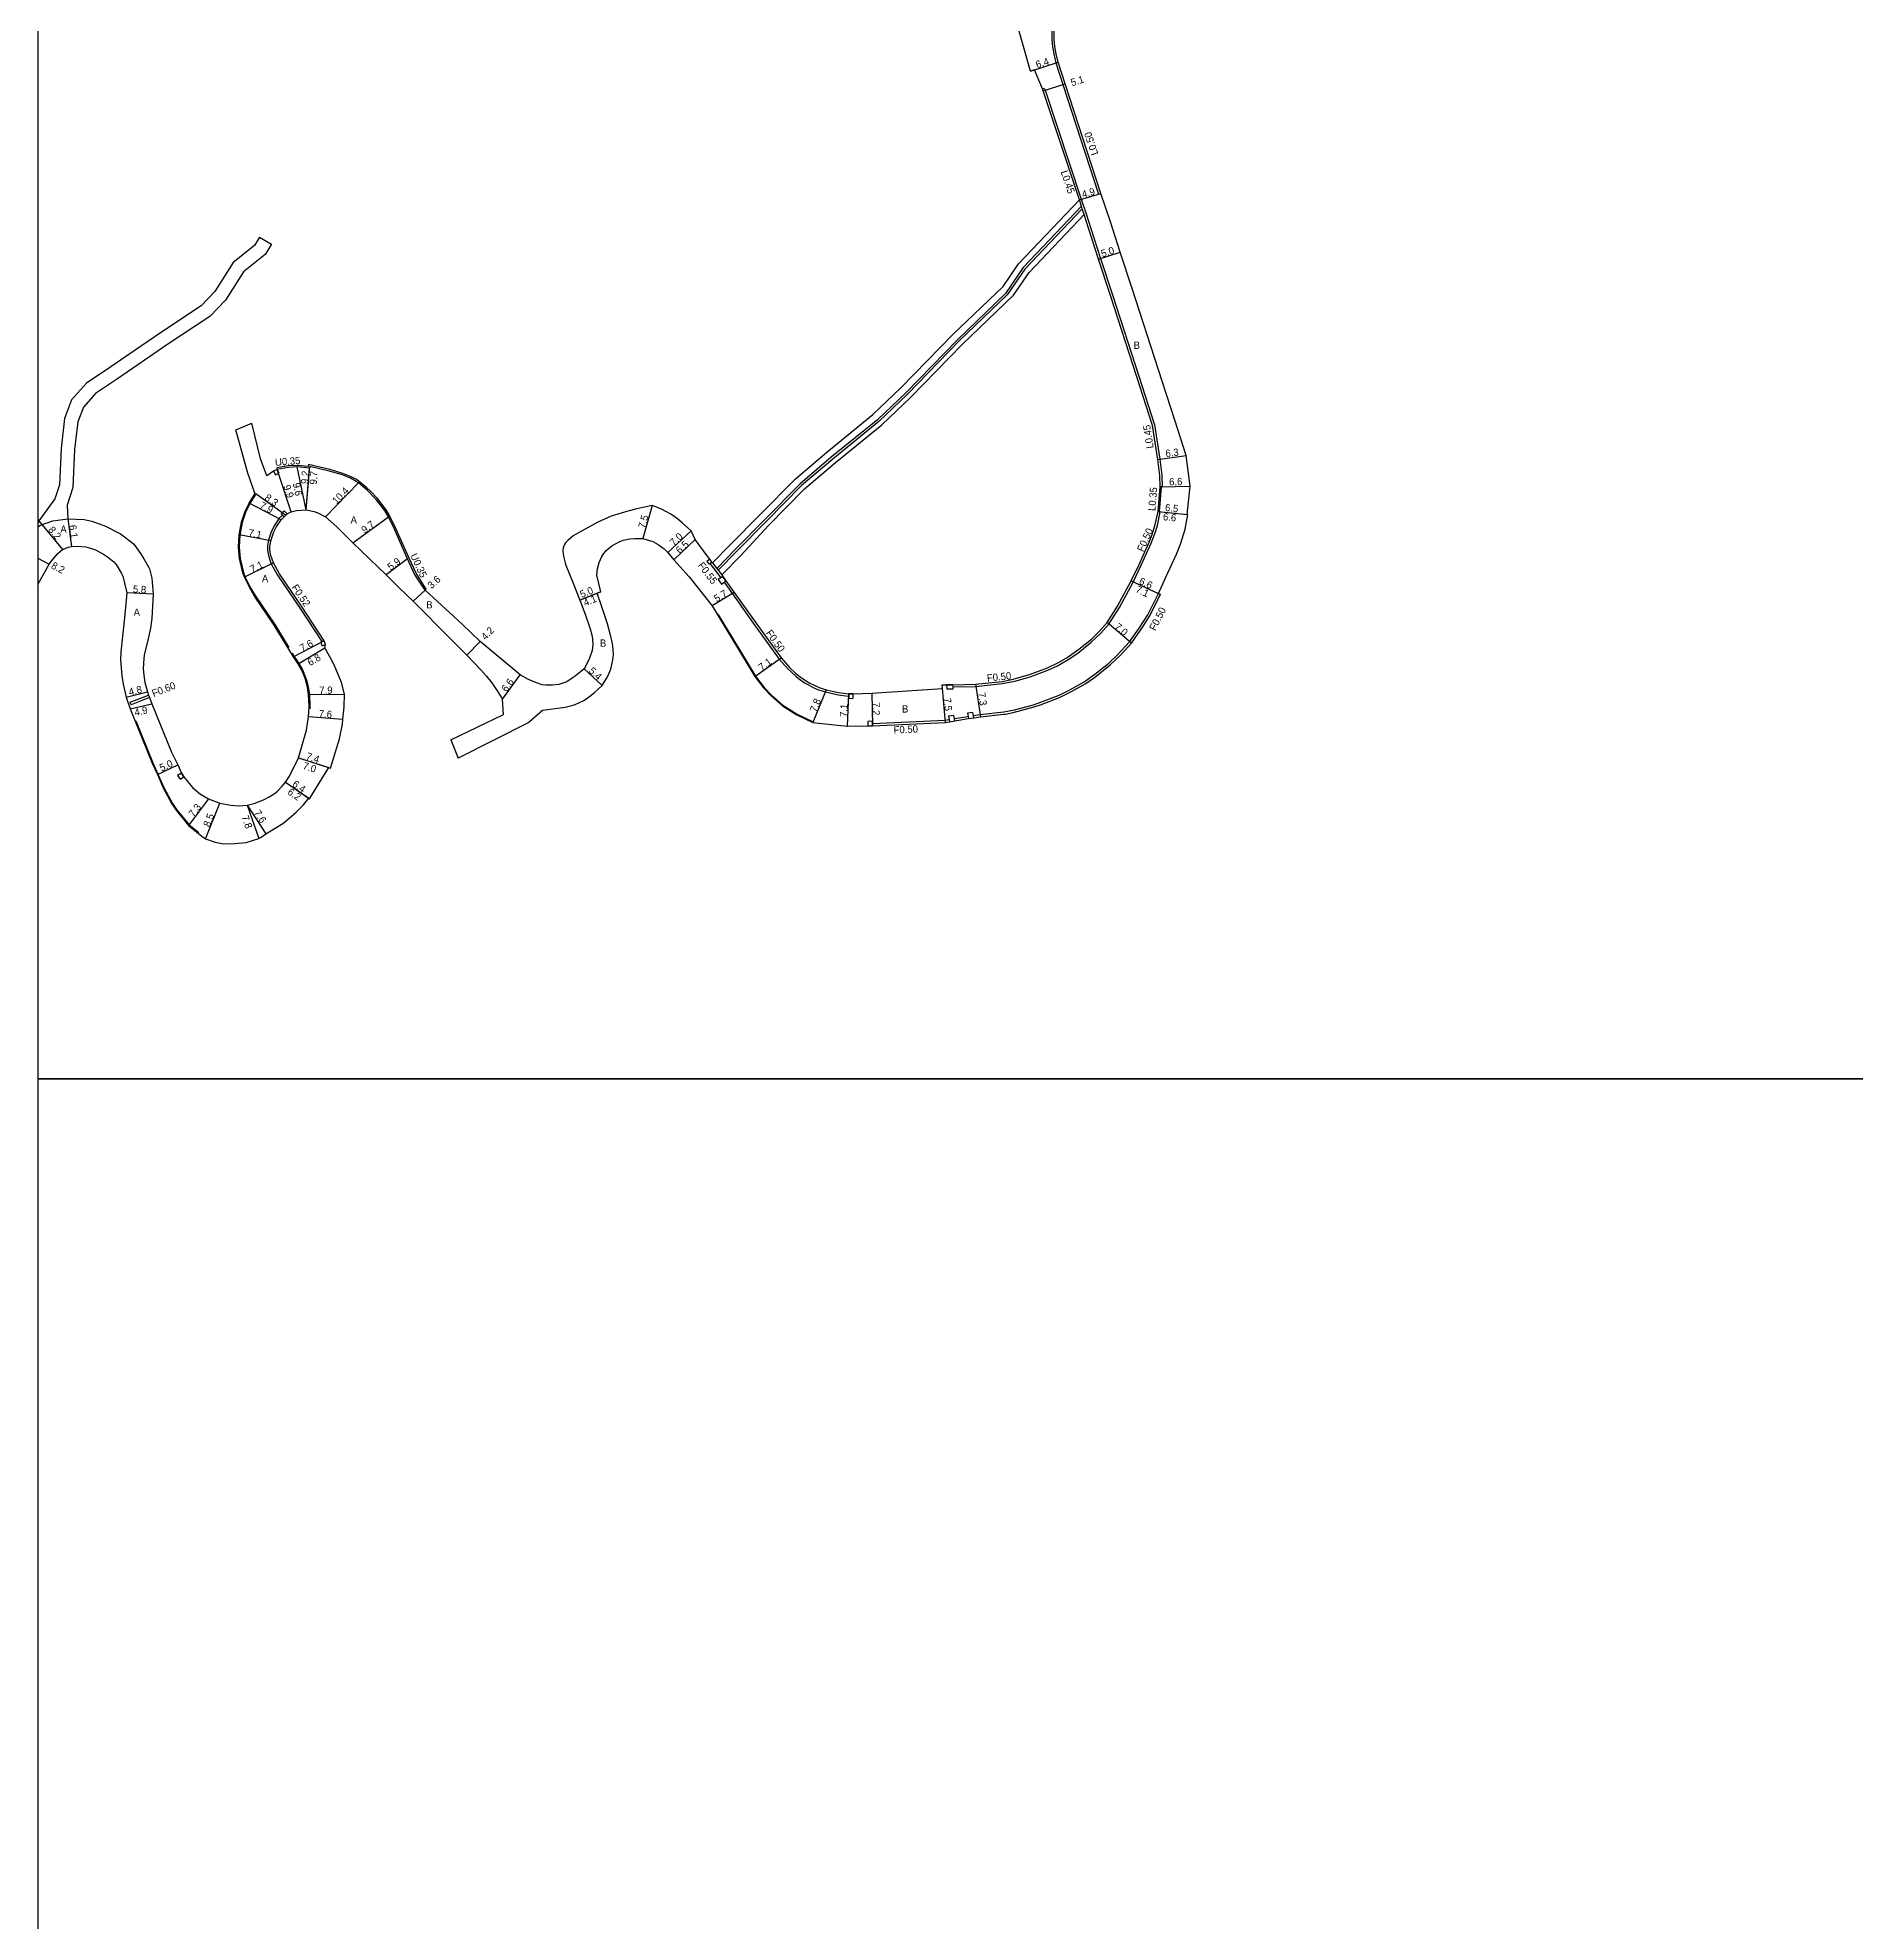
# Model space of a CAD drawing. Header units: metres. Extents: x -12000 to -10400, y -89400 to -87000.
# Drawn here: x -12000 to -11600, y -88985.5 to -88571 of the extents above; entities that cross this region are included whole.
import ezdxf

# ---------------------------------------------------------------- set-up
doc = ezdxf.new("R2010")
doc.units = ezdxf.units.M
doc.header["$LTSCALE"] = 2.5
for name, color, linetype in [('側溝・桝', 7, 'Continuous'), ('図郭', 7, 'Continuous'), ('幅員', 7, 'Continuous'), ('歩道・分離帯・安全施設', 7, 'Continuous'), ('舗装', 7, 'Continuous'), ('道路', 7, 'Continuous')]:
    doc.layers.add(name, color=color, linetype=linetype)
doc.styles.get("Standard").update_dxf_attribs({"font": ''})
doc.styles.get('Standard').set_extended_font_data('@MS PGothic')

msp = doc.modelspace()

# ---------------------------------------------------------------- linework, layer by layer
at = {"layer": '側溝・桝'}
for points in [[(-11752.34, -88524.07), (-11749.8, -88521.4), (-11750.15, -88521.04), (-11752.72, -88523.75), (-11754.98, -88526.63), (-11759.17, -88531.8), (-11763.68, -88537.74), (-11765.85, -88541.55), (-11767.95, -88545.69), (-11770.65, -88551.37), (-11773.84, -88558.03), (-11775.42, -88561.49), (-11776.2, -88563.85), (-11776.47, -88565.13), (-11776.74, -88566.5), (-11776.93, -88569.06), (-11776.91, -88571.41), (-11776.76, -88573), (-11776.42, -88574.92), (-11776.05, -88576.48), (-11774.5, -88581.31), (-11766.66, -88605.41)], [(-11779.03, -88582.23), (-11778.61, -88582.06), (-11778.42, -88582.53), (-11778.41, -88582.55), (-11770.46, -88606.49), (-11769.42, -88609.73), (-11768.39, -88612.94), (-11766.22, -88619.54), (-11763.61, -88627.51), (-11757.84, -88645.46), (-11754.34, -88656.16), (-11753.21, -88663.71), (-11752.76, -88667.22), (-11752.7, -88669.74), (-11752.8, -88669.74), (-11753.15, -88669.75)], [(-11766.66, -88605.41), (-11766.17, -88605.27)], [(-11770.43, -88608.05), (-11783.25, -88621.55), (-11787.15, -88627.25), (-11797.65, -88637.33), (-11809.08, -88649.08), (-11815.31, -88655.01), (-11825.45, -88663.27), (-11832.33, -88669.08), (-11840, -88676.89), (-11846.59, -88683.58), (-11850.65, -88687.71)], [(-11770.25, -88608.59), (-11782.86, -88621.87), (-11786.77, -88627.57), (-11797.3, -88637.68), (-11808.73, -88649.43), (-11814.98, -88655.38), (-11825.13, -88663.65), (-11831.99, -88669.45), (-11839.65, -88677.24), (-11846.23, -88683.94), (-11850.34, -88688.11)], [(-11769.84, -88609.87), (-11770.25, -88608.59), (-11770.43, -88608.05), (-11770.89, -88606.61)], [(-11914.81, -88692.49), (-11914.54, -88692.26), (-11916.79, -88688.79), (-11918.32, -88685.44), (-11921.27, -88678.76), (-11922.52, -88676.22), (-11923.37, -88674.79), (-11925.28, -88672.35), (-11926.9, -88670.64), (-11927.59, -88669.98), (-11929.25, -88668.64), (-11929.9, -88668.19), (-11931.06, -88667.56), (-11932.86, -88666.82), (-11935.77, -88665.96), (-11940.47, -88664.88), (-11940.5, -88665.26), (-11942.89, -88665.04), (-11944.94, -88665.13), (-11947.42, -88665.59), (-11947.31, -88665.92)], [(-11753.23, -88675.24), (-11752.8, -88669.74)], [(-11798.67, -88713.78), (-11793.67, -88713.66), (-11787.89, -88713.05), (-11785.08, -88712.5), (-11781.68, -88711.53), (-11777.82, -88710.1), (-11775.7, -88709.13), (-11773.33, -88707.76), (-11771.23, -88706.36), (-11768.3, -88703.96), (-11766.14, -88701.93), (-11764.39, -88699.94), (-11762.09, -88696.29), (-11759.06, -88690.7), (-11757.29, -88687.03), (-11755.08, -88682.16), (-11754.19, -88679.9), (-11753.73, -88678.25), (-11753.08, -88675.26), (-11753.23, -88675.24), (-11753.58, -88675.21)], [(-11946.16, -88675.97), (-11946.86, -88676.68), (-11947.83, -88678.1), (-11948.65, -88679.7), (-11949.22, -88681.52), (-11949.43, -88682.7), (-11949.46, -88683.41), (-11949.45, -88683.76), (-11949.18, -88685.13), (-11948.64, -88686.73), (-11947.25, -88689.18), (-11942.27, -88696.51), (-11937.51, -88703.78)], [(-11852.14, -88686.64), (-11849.76, -88689.79)], [(-11851.56, -88686.5), (-11850.65, -88687.71), (-11850.34, -88688.11), (-11849.56, -88689.15)], [(-11849.03, -88690.74), (-11847.2, -88693.27), (-11842.61, -88699.75), (-11836.88, -88707.67), (-11834.98, -88709.81), (-11833.19, -88711.5), (-11832.71, -88711.88), (-11831.31, -88712.84), (-11830.44, -88713.35), (-11829.41, -88713.9), (-11828.24, -88714.38), (-11826.72, -88714.87), (-11823.93, -88715.5), (-11821.65, -88715.79), (-11821.61, -88715.79)], [(-11794.18, -88720.07), (-11792.72, -88719.84), (-11787.49, -88719.27), (-11785.16, -88718.84), (-11780.96, -88717.7), (-11779.58, -88717.21), (-11775.34, -88715.56), (-11773, -88714.43), (-11769.85, -88712.66), (-11767.47, -88710.96), (-11764.44, -88708.53), (-11762.39, -88706.64), (-11759.83, -88703.84), (-11757.73, -88700.84), (-11755.86, -88697.89), (-11753.5, -88693.21)], [(-11975.4, -88716.13), (-11979.43, -88717.7), (-11979.65, -88717.14), (-11975.6, -88715.56)], [(-11816.42, -88721.84), (-11800.4, -88721.07), (-11799.55, -88720.93)], [(-11798.38, -88720.74), (-11795.35, -88720.26)]]:
    msp.add_lwpolyline(points, dxfattribs=at)
for points in [[(-11947.72, -88667.12), (-11946.92, -88666.73), (-11947.31, -88665.92), (-11948.12, -88666.31)], [(-11945.79, -88676.34), (-11945.16, -88675.7), (-11945.81, -88675.07), (-11946.43, -88675.71), (-11946.16, -88675.97)], [(-11852.83, -88686.17), (-11852.34, -88686.8), (-11852.14, -88686.64), (-11851.7, -88686.31), (-11852.19, -88685.68)], [(-11850.3, -88690.18), (-11849.6, -88691.15), (-11849.03, -88690.74), (-11848.63, -88690.45), (-11849.33, -88689.48), (-11849.76, -88689.79)], [(-11937.49, -88704.72), (-11936.72, -88704.48), (-11936.99, -88703.62), (-11937.51, -88703.78), (-11937.75, -88703.86)], [(-11821.6, -88716.29), (-11820.61, -88716.26), (-11820.64, -88715.26), (-11821.63, -88715.29), (-11821.61, -88715.79)], [(-11800.08, -88713.32), (-11800.06, -88714.22), (-11798.66, -88714.18), (-11798.67, -88713.78), (-11798.69, -88713.28)], [(-11817.41, -88722.35), (-11816.42, -88722.34), (-11816.42, -88721.84), (-11816.43, -88721.34), (-11817.42, -88721.35)], [(-11799.47, -88721.43), (-11798.3, -88721.24), (-11798.38, -88720.74), (-11798.49, -88720.05), (-11799.66, -88720.24), (-11799.55, -88720.93)], [(-11795.28, -88720.75), (-11794.1, -88720.57), (-11794.18, -88720.07), (-11794.29, -88719.38), (-11795.46, -88719.57), (-11795.35, -88720.26)], [(-11968.68, -88734.09), (-11967.84, -88733.55), (-11968.38, -88732.72), (-11969.22, -88733.27)]]:
    msp.add_lwpolyline(points, close=True, dxfattribs=at)
at = {"layer": '図郭'}
for points in [[(-12000, -88800), (-11200, -88800), (-11200, -88200), (-12000, -88200)], [(-12000, -89400), (-11200, -89400), (-11200, -88800), (-12000, -88800)]]:
    msp.add_lwpolyline(points, close=True, dxfattribs=at)
at = {"layer": '幅員'}
for points in [[(-11781.66, -88578.33), (-11775.57, -88576.35)], [(-11778.84, -88582.69), (-11774.03, -88581.16)], [(-11770.89, -88606.61), (-11766.17, -88605.27)], [(-11766.65, -88619.69), (-11761.9, -88618.13)], [(-11753.66, -88663.77), (-11747.42, -88662.9)], [(-11944.25, -88675.28), (-11947.31, -88665.92)], [(-11940.93, -88674.83), (-11942.9, -88665.39)], [(-11940.93, -88674.83), (-11940.15, -88665.32)], [(-11940.93, -88674.83), (-11940.18, -88665.64)], [(-11945.48, -88676.02), (-11952.23, -88671.19)], [(-11929.46, -88668.92), (-11936.71, -88676.37)], [(-11753.15, -88669.75), (-11746.55, -88669.6)], [(-11946.45, -88677.01), (-11953.46, -88673.36)], [(-11864.87, -88673.89), (-11866.91, -88681.11)], [(-11753.58, -88675.21), (-11747.02, -88675.88)], [(-11753.58, -88675.21), (-11747.17, -88675.86)], [(-11999.75, -88677.27), (-11994.52, -88683.58)], [(-11993.4, -88676.83), (-11992.6, -88682.87)], [(-11930.66, -88682.1), (-11922.82, -88676.39)], [(-11856.28, -88679.47), (-11861.4, -88684.24)], [(-11948.72, -88681.64), (-11955.7, -88680.36)], [(-11855.4, -88681.33), (-11860.11, -88685.81)], [(-12000, -88685.46), (-11997.44, -88686.81)], [(-11948.16, -88686.52), (-11954.52, -88689.67)], [(-11918.64, -88685.59), (-11923.37, -88689.11)], [(-11759.51, -88690.47), (-11753.05, -88693.42)], [(-11759.51, -88690.47), (-11753.5, -88693.21)], [(-11974.6, -88693.37), (-11980.39, -88693.08)], [(-11914.81, -88692.49), (-11917.45, -88694.93)], [(-11876.13, -88692.83), (-11880.77, -88694.69)], [(-11880.77, -88694.69), (-11876.96, -88693.16)], [(-11846.8, -88692.98), (-11851.66, -88695.95)], [(-11759.44, -88704.15), (-11764.79, -88699.64)], [(-11936.99, -88703.62), (-11943.7, -88707.19)], [(-11905.61, -88706.77), (-11902.7, -88703.8)], [(-11942.7, -88708.67), (-11936.85, -88705.21)], [(-11842.24, -88711.52), (-11836.49, -88707.36)], [(-11897.8, -88716.45), (-11893.9, -88711.13)], [(-11879.83, -88709.8), (-11875.84, -88713.43)], [(-11793.7, -88713.16), (-11792.66, -88720.33)], [(-11980.52, -88716), (-11975.86, -88714.84)], [(-11940.4, -88715.42), (-11932.5, -88715.36)], [(-11826.58, -88714.39), (-11829.53, -88721.61)], [(-11821.63, -88715.29), (-11821.96, -88722.38)], [(-11816.52, -88715.14), (-11816.42, -88722.34)], [(-11800.35, -88721.57), (-11801.01, -88714.1)], [(-11979.68, -88718.61), (-11974.9, -88717.52)], [(-11932.85, -88720.93), (-11940.42, -88720.36)], [(-11942.63, -88729.36), (-11935.59, -88731.64)], [(-11942.63, -88729.36), (-11935.97, -88731.52)], [(-11973.68, -88733.06), (-11969.2, -88730.94)], [(-11945.5, -88734.76), (-11940.21, -88738.36)], [(-11945.5, -88734.76), (-11940.37, -88738.24)], [(-11962.43, -88738.41), (-11966.83, -88744.24)], [(-11963.09, -88747.21), (-11959.92, -88739.33)], [(-11953.9, -88739.75), (-11949.85, -88746.11)], [(-11953.9, -88739.75), (-11951.34, -88747.11)]]:
    msp.add_lwpolyline(points, dxfattribs=at)
at = {"layer": '歩道・分離帯・安全施設'}
for points in [[(-11952.13, -88671.51), (-11952.41, -88671.88), (-11953.32, -88673.43), (-11954.32, -88675.38), (-11955, -88677.59), (-11955.55, -88680.38), (-11955.65, -88683.04), (-11955.45, -88685.5), (-11954.71, -88688.64), (-11954.38, -88689.62), (-11953.31, -88691.75), (-11952.16, -88693.7), (-11947.83, -88700.08), (-11944.77, -88705.14)], [(-11999.78, -88677.51), (-12000, -88677.71)], [(-11850.38, -88697.78), (-11847.41, -88702.7), (-11842.12, -88711.44), (-11840.22, -88713.89), (-11838.57, -88715.62), (-11836.09, -88717.78), (-11832.95, -88719.79), (-11829.61, -88721.41)], [(-11944.06, -88706.3), (-11943.58, -88707.11), (-11942.58, -88708.59), (-11941.78, -88710.04), (-11941.07, -88711.74), (-11940.86, -88712.31), (-11940.64, -88713.08), (-11940.25, -88715.4), (-11940.14, -88718.07), (-11940.17, -88718.6)], [(-11978.45, -88721.23), (-11974.66, -88730.45), (-11973.54, -88733), (-11972.19, -88736.07), (-11970.32, -88739.45), (-11969.46, -88740.73), (-11966.72, -88744.13), (-11964.59, -88745.83)]]:
    msp.add_lwpolyline(points, dxfattribs=at)
at = {"layer": '舗装'}
for points in [[(-12000, -88678.54), (-11999.36, -88678.17), (-11996.7, -88677.28), (-11993.4, -88676.83)], [(-11914.81, -88692.49), (-11917.45, -88694.93)]]:
    msp.add_lwpolyline(points, dxfattribs=at)
at = {"layer": '道路'}
for points in [[(-11749.9, -88655.1), (-11753.51, -88644.06), (-11759.27, -88626.13), (-11761.9, -88618.13), (-11764.07, -88611.51), (-11766.17, -88605.27), (-11774.03, -88581.16), (-11775.57, -88576.35), (-11776, -88574.56), (-11776.26, -88572.95), (-11776.41, -88571.38), (-11776.43, -88569.07), (-11776.25, -88566.57), (-11775.98, -88565.23), (-11775.67, -88563.76), (-11775.03, -88561.85), (-11773.39, -88558.24), (-11770.2, -88551.59), (-11767.5, -88545.91), (-11765.41, -88541.79), (-11763.26, -88538.02), (-11758.78, -88532.11), (-11754.59, -88526.94), (-11752.34, -88524.07)], [(-11780.76, -88578.03), (-11781.66, -88578.33), (-11784.69, -88567.47), (-11784.15, -88564.81), (-11782.96, -88560.02), (-11781.19, -88555.41), (-11780.21, -88553.7), (-11779.84, -88553.05), (-11778.87, -88551.9), (-11777.81, -88551.14), (-11776.25, -88550.35), (-11775.39, -88548.89), (-11774.61, -88547.57), (-11772.82, -88543.14), (-11768.6, -88534.87)], [(-11770.89, -88606.61), (-11778.84, -88582.69), (-11779.03, -88582.23), (-11780.76, -88578.03)], [(-11851.56, -88686.5), (-11847.66, -88682.53), (-11841.07, -88675.83), (-11833.35, -88667.98), (-11826.41, -88662.11), (-11816.31, -88653.88), (-11810.13, -88648.01), (-11798.71, -88636.26), (-11787.67, -88625.67), (-11784.27, -88620.7), (-11770.89, -88606.61)], [(-11849.56, -88689.15), (-11849.33, -88689.48), (-11848.63, -88690.45), (-11846.8, -88692.98), (-11842.2, -88699.46), (-11836.49, -88707.36), (-11834.54, -88709.55), (-11833.31, -88710.75), (-11832.3, -88711.58), (-11831.1, -88712.38), (-11830.19, -88712.92), (-11829.53, -88713.27), (-11828.08, -88713.91), (-11826.58, -88714.39), (-11823.84, -88715.01), (-11821.63, -88715.29), (-11820.64, -88715.26), (-11816.52, -88715.14), (-11801.01, -88714.1), (-11801.05, -88713.34), (-11800.08, -88713.32), (-11798.69, -88713.28), (-11793.7, -88713.16), (-11787.86, -88712.55), (-11785.74, -88712.17), (-11781.84, -88711.06), (-11777.92, -88709.6), (-11775.45, -88708.41), (-11773.58, -88707.33), (-11770.97, -88705.5), (-11768.22, -88703.26), (-11766.51, -88701.58), (-11764.79, -88699.64), (-11762.52, -88696.04), (-11759.51, -88690.47), (-11757.74, -88686.82), (-11755.54, -88681.97), (-11754.86, -88680.24), (-11754.21, -88678.07), (-11753.58, -88675.21), (-11753.15, -88669.75), (-11753.21, -88667.26), (-11753.66, -88663.77), (-11754.78, -88656.26), (-11758.27, -88645.6), (-11764.03, -88627.65), (-11766.65, -88619.69), (-11768.82, -88613.08), (-11769.84, -88609.87)], [(-11849.56, -88689.15), (-11845.32, -88684.86), (-11839.27, -88678.28), (-11831.31, -88670.18), (-11824.5, -88664.42), (-11814.32, -88656.14), (-11808.02, -88650.15), (-11796.6, -88638.4), (-11785.37, -88627.62), (-11781.93, -88622.6), (-11769.84, -88609.87)], [(-11951.19, -88614.85), (-11952.29, -88616.69), (-11956.98, -88620.46), (-11961.02, -88626.83), (-11964.08, -88629.96), (-11973.02, -88635.88), (-11984.14, -88643.52), (-11989.26, -88646.97), (-11992.54, -88650.63), (-11994.08, -88654.74), (-11994.87, -88661.35), (-11995.23, -88669.36), (-11996.22, -88672.39), (-11999.75, -88677.27)], [(-11948.61, -88616.39), (-11949.99, -88618.69), (-11954.71, -88622.49), (-11958.66, -88628.71), (-11962.16, -88632.28), (-11971.34, -88638.37), (-11982.47, -88646.01), (-11987.28, -88649.24), (-11989.93, -88652.21), (-11991.14, -88655.46), (-11991.88, -88661.59), (-11992.25, -88669.9), (-11993.52, -88673.79), (-11993.4, -88676.83)], [(-11951.19, -88614.85), (-11948.61, -88616.39)], [(-11747.17, -88675.86), (-11746.55, -88669.6), (-11747.42, -88662.9), (-11749.9, -88655.1)], [(-11956.45, -88657.21), (-11952.91, -88655.76)], [(-11952.23, -88671.19), (-11953.78, -88666.75), (-11956.45, -88657.21)], [(-11949.61, -88667.36), (-11950.98, -88663.6), (-11952.91, -88655.76)], [(-11882.26, -88711.71), (-11883.62, -88712.63), (-11885.38, -88713.22), (-11886.78, -88713.4), (-11888.27, -88713.41), (-11889.03, -88713.31), (-11890.31, -88712.91), (-11892.08, -88712.13), (-11893.9, -88711.13), (-11902.7, -88703.8), (-11906.61, -88699.95), (-11914.81, -88692.49), (-11917.1, -88688.96), (-11918.64, -88685.59), (-11921.59, -88678.9), (-11922.82, -88676.39), (-11923.66, -88674.99), (-11925.54, -88672.58), (-11927.54, -88670.47), (-11929.46, -88668.92), (-11929.97, -88668.57), (-11931.21, -88667.87), (-11932.98, -88667.16), (-11935.86, -88666.3), (-11940.15, -88665.32), (-11940.18, -88665.64), (-11942.9, -88665.39), (-11944.9, -88665.48), (-11947.31, -88665.92), (-11948.12, -88666.31), (-11949.61, -88667.36)], [(-11993.4, -88676.83), (-11989.81, -88676.97), (-11988.1, -88677.32), (-11985.07, -88678.4), (-11981.77, -88680.14), (-11981.47, -88680.33), (-11979.34, -88681.94), (-11978.94, -88682.34), (-11978.4, -88682.98), (-11977.24, -88684.62), (-11976.65, -88685.64), (-11975.57, -88687.48), (-11975.44, -88687.81), (-11974.89, -88689.85), (-11974.6, -88693.37), (-11974.89, -88698.71), (-11975.21, -88700.84), (-11975.71, -88703.2), (-11976.55, -88706.81), (-11976.67, -88707.54), (-11976.79, -88709.78), (-11976.68, -88711.19), (-11976.41, -88712.79), (-11975.86, -88714.84), (-11975.6, -88715.56), (-11975.4, -88716.13), (-11974.9, -88717.52), (-11970.54, -88728.12), (-11969.2, -88730.94), (-11968.38, -88732.72), (-11967.84, -88733.55), (-11965.93, -88735.92), (-11964.17, -88737.33), (-11962.43, -88738.41), (-11959.92, -88739.33), (-11957.55, -88739.79), (-11955.78, -88739.9), (-11953.9, -88739.75), (-11952.17, -88739.34), (-11950.2, -88738.52), (-11949.12, -88737.95), (-11948, -88737.27), (-11947.28, -88736.67), (-11946.21, -88735.6), (-11945.5, -88734.76), (-11944.65, -88733.41), (-11942.63, -88729.36), (-11940.88, -88723.3), (-11940.42, -88720.36), (-11940.29, -88718.07), (-11940.4, -88715.42), (-11940.72, -88713.49), (-11941, -88712.44), (-11941.09, -88712.06), (-11941.92, -88710.11), (-11942.7, -88708.67), (-11943.7, -88707.19), (-11947.96, -88700.16), (-11952.28, -88693.78), (-11953.44, -88691.82), (-11954.52, -88689.67), (-11954.85, -88688.68), (-11955.6, -88685.52), (-11955.8, -88683.04), (-11955.7, -88680.36), (-11955.15, -88677.56), (-11954.46, -88675.32), (-11953.46, -88673.36), (-11952.53, -88671.8), (-11952.23, -88671.19)], [(-11950.86, -88746.79), (-11949.85, -88746.11), (-11946.09, -88743.82), (-11944.29, -88742.35), (-11943.18, -88741.33), (-11941.57, -88739.72), (-11940.37, -88738.24), (-11940.21, -88738.36), (-11935.97, -88731.52), (-11935.59, -88731.64), (-11933.65, -88725.17), (-11932.98, -88721.95), (-11932.85, -88720.93), (-11932.56, -88718.18), (-11932.5, -88715.36), (-11933.19, -88712.78), (-11934.4, -88709.77), (-11935.02, -88708.5), (-11936.85, -88705.21), (-11936.72, -88704.48), (-11936.99, -88703.62), (-11941.84, -88696.23), (-11946.81, -88688.9), (-11948.16, -88686.52), (-11948.73, -88684.85), (-11948.93, -88683.72), (-11948.96, -88683.01), (-11948.72, -88681.64), (-11948.09, -88679.65), (-11947.56, -88678.63), (-11946.45, -88677.01), (-11945.79, -88676.34), (-11945.16, -88675.7), (-11944.68, -88675.45), (-11944.25, -88675.28), (-11943.06, -88674.99), (-11940.93, -88674.83), (-11939.21, -88675.2), (-11938.21, -88675.58), (-11937.29, -88676.04), (-11936.71, -88676.37), (-11934.24, -88678.59), (-11930.66, -88682.1), (-11923.37, -88689.11), (-11920.54, -88691.94), (-11917.45, -88694.93), (-11909.2, -88703.23), (-11905.61, -88706.77), (-11902.45, -88710.09), (-11901.33, -88711.35), (-11900.12, -88712.89), (-11899.05, -88714.45), (-11897.8, -88716.45)], [(-11851.56, -88686.5), (-11851.7, -88686.31), (-11852.19, -88685.68), (-11852.73, -88684.98), (-11855.4, -88681.33), (-11856.28, -88679.47), (-11858.17, -88677.79), (-11859.31, -88676.79), (-11860.74, -88675.8), (-11861.82, -88675.17), (-11862.83, -88674.68), (-11863.7, -88674.31), (-11864.87, -88673.89), (-11868.21, -88674.59), (-11870.22, -88675.1), (-11873.86, -88676.24), (-11876.82, -88677.56), (-11881.7, -88680.22), (-11882.26, -88680.57)], [(-11882.26, -88717.79), (-11881.75, -88717.66), (-11879.89, -88716.77), (-11878.85, -88716.04), (-11877.63, -88715.09), (-11875.84, -88713.43), (-11874.69, -88711.58), (-11873.96, -88709.88), (-11873.51, -88707.85), (-11873.38, -88706.63), (-11873.43, -88705.6), (-11873.51, -88704.74), (-11873.72, -88703.56), (-11873.98, -88702.4), (-11874.68, -88699.92), (-11875.95, -88696.13), (-11876.96, -88693.16), (-11876.13, -88692.83), (-11877.01, -88689.18), (-11876.88, -88687.78), (-11876.48, -88686.38), (-11875.93, -88685.11), (-11875.71, -88684.72), (-11874.87, -88683.69), (-11874.17, -88683.08), (-11873.73, -88682.77), (-11872.07, -88681.85), (-11871.19, -88681.53), (-11869.76, -88681.23), (-11868.64, -88681.14), (-11866.91, -88681.11), (-11864.7, -88681.78), (-11863.55, -88682.42), (-11862.24, -88683.44), (-11861.4, -88684.24), (-11860.11, -88685.81), (-11856.71, -88689.58), (-11851.66, -88695.95), (-11847.54, -88702.78), (-11842.24, -88711.52), (-11840.33, -88713.99), (-11838.68, -88715.73), (-11836.18, -88717.9), (-11833.02, -88719.92), (-11829.53, -88721.61), (-11821.96, -88722.38), (-11817.41, -88722.35), (-11816.42, -88722.34), (-11800.35, -88721.57), (-11799.47, -88721.43), (-11798.3, -88721.24), (-11795.28, -88720.75), (-11794.1, -88720.57), (-11792.66, -88720.33), (-11787.56, -88719.78), (-11787.12, -88719.74), (-11785.42, -88719.43), (-11780.86, -88718.19), (-11779.45, -88717.69), (-11775.29, -88716.08), (-11772.78, -88714.88), (-11769.48, -88713.02), (-11767.58, -88711.69), (-11764.09, -88708.89), (-11761.76, -88706.7), (-11759.44, -88704.15), (-11756.75, -88700.31), (-11755.45, -88698.2), (-11753.05, -88693.42), (-11753.5, -88693.21), (-11751.85, -88689.64), (-11749.53, -88684.6), (-11748.59, -88682.19), (-11747.64, -88679.1), (-11747.02, -88675.88), (-11747.17, -88675.86)], [(-11999.75, -88677.27), (-12000, -88677.51)], [(-12000, -88691.24), (-11997.44, -88686.81), (-11996.48, -88685.47), (-11995.6, -88684.43), (-11994.52, -88683.58), (-11993.23, -88683.07), (-11992.6, -88682.87), (-11991.16, -88682.84), (-11989.44, -88682.99), (-11988.37, -88683.25), (-11987.26, -88683.66), (-11985.54, -88684.57), (-11984.67, -88685.14), (-11983.25, -88686.27), (-11982.75, -88686.82), (-11981.54, -88688.82), (-11981.29, -88689.44), (-11980.39, -88693.08), (-11980.88, -88698.57), (-11981.71, -88706.07), (-11981.75, -88707.72), (-11981.51, -88711.35), (-11981.22, -88713.16), (-11980.52, -88716), (-11979.68, -88718.61), (-11974.8, -88730.51), (-11973.68, -88733.06), (-11972.33, -88736.13), (-11970.47, -88739.49), (-11969.51, -88740.89), (-11966.83, -88744.24), (-11963.62, -88746.79)], [(-11882.26, -88680.57), (-11883.4, -88681.59), (-11883.74, -88681.93), (-11883.89, -88682.11), (-11884.14, -88682.47), (-11884.28, -88682.75), (-11884.39, -88683.17), (-11884.46, -88683.81), (-11884.33, -88685), (-11884.01, -88686.47), (-11883.86, -88686.96), (-11882.26, -88690.93)], [(-11882.26, -88690.93), (-11880.77, -88694.69), (-11879.62, -88697.77), (-11878.45, -88701.03), (-11878.1, -88702.3), (-11877.96, -88703.25), (-11877.91, -88704.52), (-11878.07, -88705.79), (-11878.67, -88707.65), (-11879.83, -88709.8), (-11881.78, -88711.39), (-11882.26, -88711.71)], [(-11909.13, -88725.45), (-11897.52, -88719.84), (-11897.8, -88716.45)], [(-11888.92, -88718.88), (-11891.97, -88721.62), (-11907.53, -88729.44)], [(-11888.92, -88718.88), (-11884.01, -88718.23), (-11882.26, -88717.79)], [(-11909.13, -88725.45), (-11907.53, -88729.44)], [(-11963.62, -88746.79), (-11963.09, -88747.21), (-11961, -88747.94), (-11959.13, -88748.32), (-11956.62, -88748.25), (-11954.11, -88747.97), (-11951.34, -88747.11), (-11950.86, -88746.79)]]:
    msp.add_lwpolyline(points, dxfattribs=at)

# ---------------------------------------------------------------- texts
at = {"layer": '側溝・桝'}
for s, rotation, p in [('L0.50', 108.4825, (-11766.69, -88596.52)), ('L0.45', 288.6477, (-11775.02, -88600.49)), ('L0.45', 98.4886, (-11754.54, -88661.22)), ('U0.35', 4.2231, (-11947.74, -88665.16)), ('L0.35', 85.4646, (-11754.17, -88675.13)), ('F0.50', 65.5899, (-11756.83, -88684.2)), ('U0.35', 294.6037, (-11918.07, -88684.86)), ('F0.55', 306.9974, (-11854.88, -88687.07)), ('F0.52', 304.1488, (-11944.25, -88691.9)), ('F0.50', 63.2558, (-11754.17, -88701.55)), ('F0.50', 305.3205, (-11839.93, -88701.92)), ('F0.60', 21.3306, (-11974.49, -88716.03)), ('F0.50', 5.9809, (-11791.13, -88712.64)), ('F0.50', 2.7638, (-11811.7, -88724.05))]:
    msp.add_text(s, height=1.6, rotation=rotation, dxfattribs=at).set_placement(p)
at = {"layer": '幅員'}
for s, rotation, p in [('6.4', 18.0193, (-11780.17, -88577.74)), ('5.1', 17.6759, (-11772.49, -88581.68)), ('4.9', 15.8317, (-11770.1, -88606.28)), ('5.0', 18.1611, (-11765.82, -88619.31)), ('6.3', 7.8958, (-11751.84, -88663.27)), ('9.2', 85.3598, (-11940.52, -88669.21)), ('9.7', 85.3598, (-11938.64, -88669.31)), ('8.3', 325.9961, (-11950.23, -88672.53)), ('9.9', 288.1163, (-11946, -88669.61)), ('9.6', 281.8107, (-11943.91, -88669.03)), ('10.4', 45.7578, (-11934.27, -88673.72)), ('6.6', 1.3143, (-11751.13, -88669.45)), ('7.9', 332.4033, (-11951.33, -88674.36)), ('6.6', 354.1724, (-11752.56, -88677.1)), ('6.5', 354.1724, (-11752.11, -88675.1)), ('8.2', 309.6369, (-11997.79, -88679.29)), ('6.1', 277.5433, (-11993.11, -88678.25)), ('7.1', 349.5995, (-11953.76, -88680.61)), ('9.7', 36.077, (-11928.1, -88680.1)), ('7.5', 74.2245, (-11866.42, -88679.02)), ('7.0', 42.9225, (-11860.08, -88682.87)), ('6.5', 43.5611, (-11858.74, -88684.61)), ('8.2', 332.2092, (-11997.17, -88687.59)), ('7.1', 26.3957, (-11952.82, -88688.72)), ('5.9', 36.6902, (-11922.35, -88688.23)), ('5.8', 357.0897, (-11979.08, -88693.04)), ('3.6', 42.768, (-11913.36, -88692.31)), ('5.0', 21.9149, (-11880.34, -88694.23)), ('5.7', 31.455, (-11850.64, -88695.21)), ('7.1', 335.4374, (-11758.67, -88692.88)), ('6.6', 335.4374, (-11757.92, -88691.08)), ('4.1', 21.9149, (-11879.59, -88696.06)), ('4.2', 45.6456, (-11901.51, -88703.6)), ('7.0', 319.8905, (-11763.28, -88700.79)), ('7.6', 28.003, (-11941.81, -88706.07)), ('6.8', 30.6343, (-11940.07, -88709.23)), ('7.1', 35.9039, (-11840.72, -88710.3)), ('6.6', 53.7815, (-11896.87, -88715.02)), ('5.4', 317.6208, (-11878.95, -88710.46)), ('4.8', 14.0123, (-11979.76, -88715.71)), ('7.9', 0.3979, (-11938.05, -88715.3)), ('7.8', 67.8309, (-11828.75, -88719.44)), ('7.2', 270.7502, (-11816.39, -88717.14)), ('7.5', 275.0388, (-11800.72, -88716.23)), ('7.3', 278.29, (-11793.18, -88715.09)), ('4.9', 12.9119, (-11978.53, -88720.21)), ('7.6', 355.7491, (-11938.22, -88720.43)), ('7.1', 87.3284, (-11821.97, -88720.43)), ('7.4', 342.0497, (-11941.12, -88729.67)), ('5.0', 25.3807, (-11972.74, -88732.41)), ('7.0', 342.0497, (-11941.82, -88731.78)), ('6.2', 325.7877, (-11945.2, -88737.24)), ('6.4', 325.7877, (-11944.16, -88735.52)), ('7.3', 52.932, (-11965.68, -88742.54)), ('8.5', 68.1066, (-11962.19, -88744.72)), ('7.8', 289.1809, (-11955.21, -88742.37)), ('7.6', 302.4935, (-11952.51, -88741.46))]:
    msp.add_text(s, height=1.6, rotation=rotation, dxfattribs=at).set_placement(p)
at = {"layer": '舗装'}
for s, p in [('B', (-11758.95, -88639.43)), ('A', (-11995.02, -88679.86)), ('A', (-11931.19, -88677.84)), ('A', (-11950.68, -88690.74)), ('A', (-11978.9, -88698.13)), ('B', (-11914.55, -88696.52)), ('B', (-11876.33, -88704.93)), ('B', (-11809.9, -88719.42))]:
    msp.add_text(s, height=1.6, dxfattribs=at).set_placement(p)

doc.saveas('drawing.dxf')
